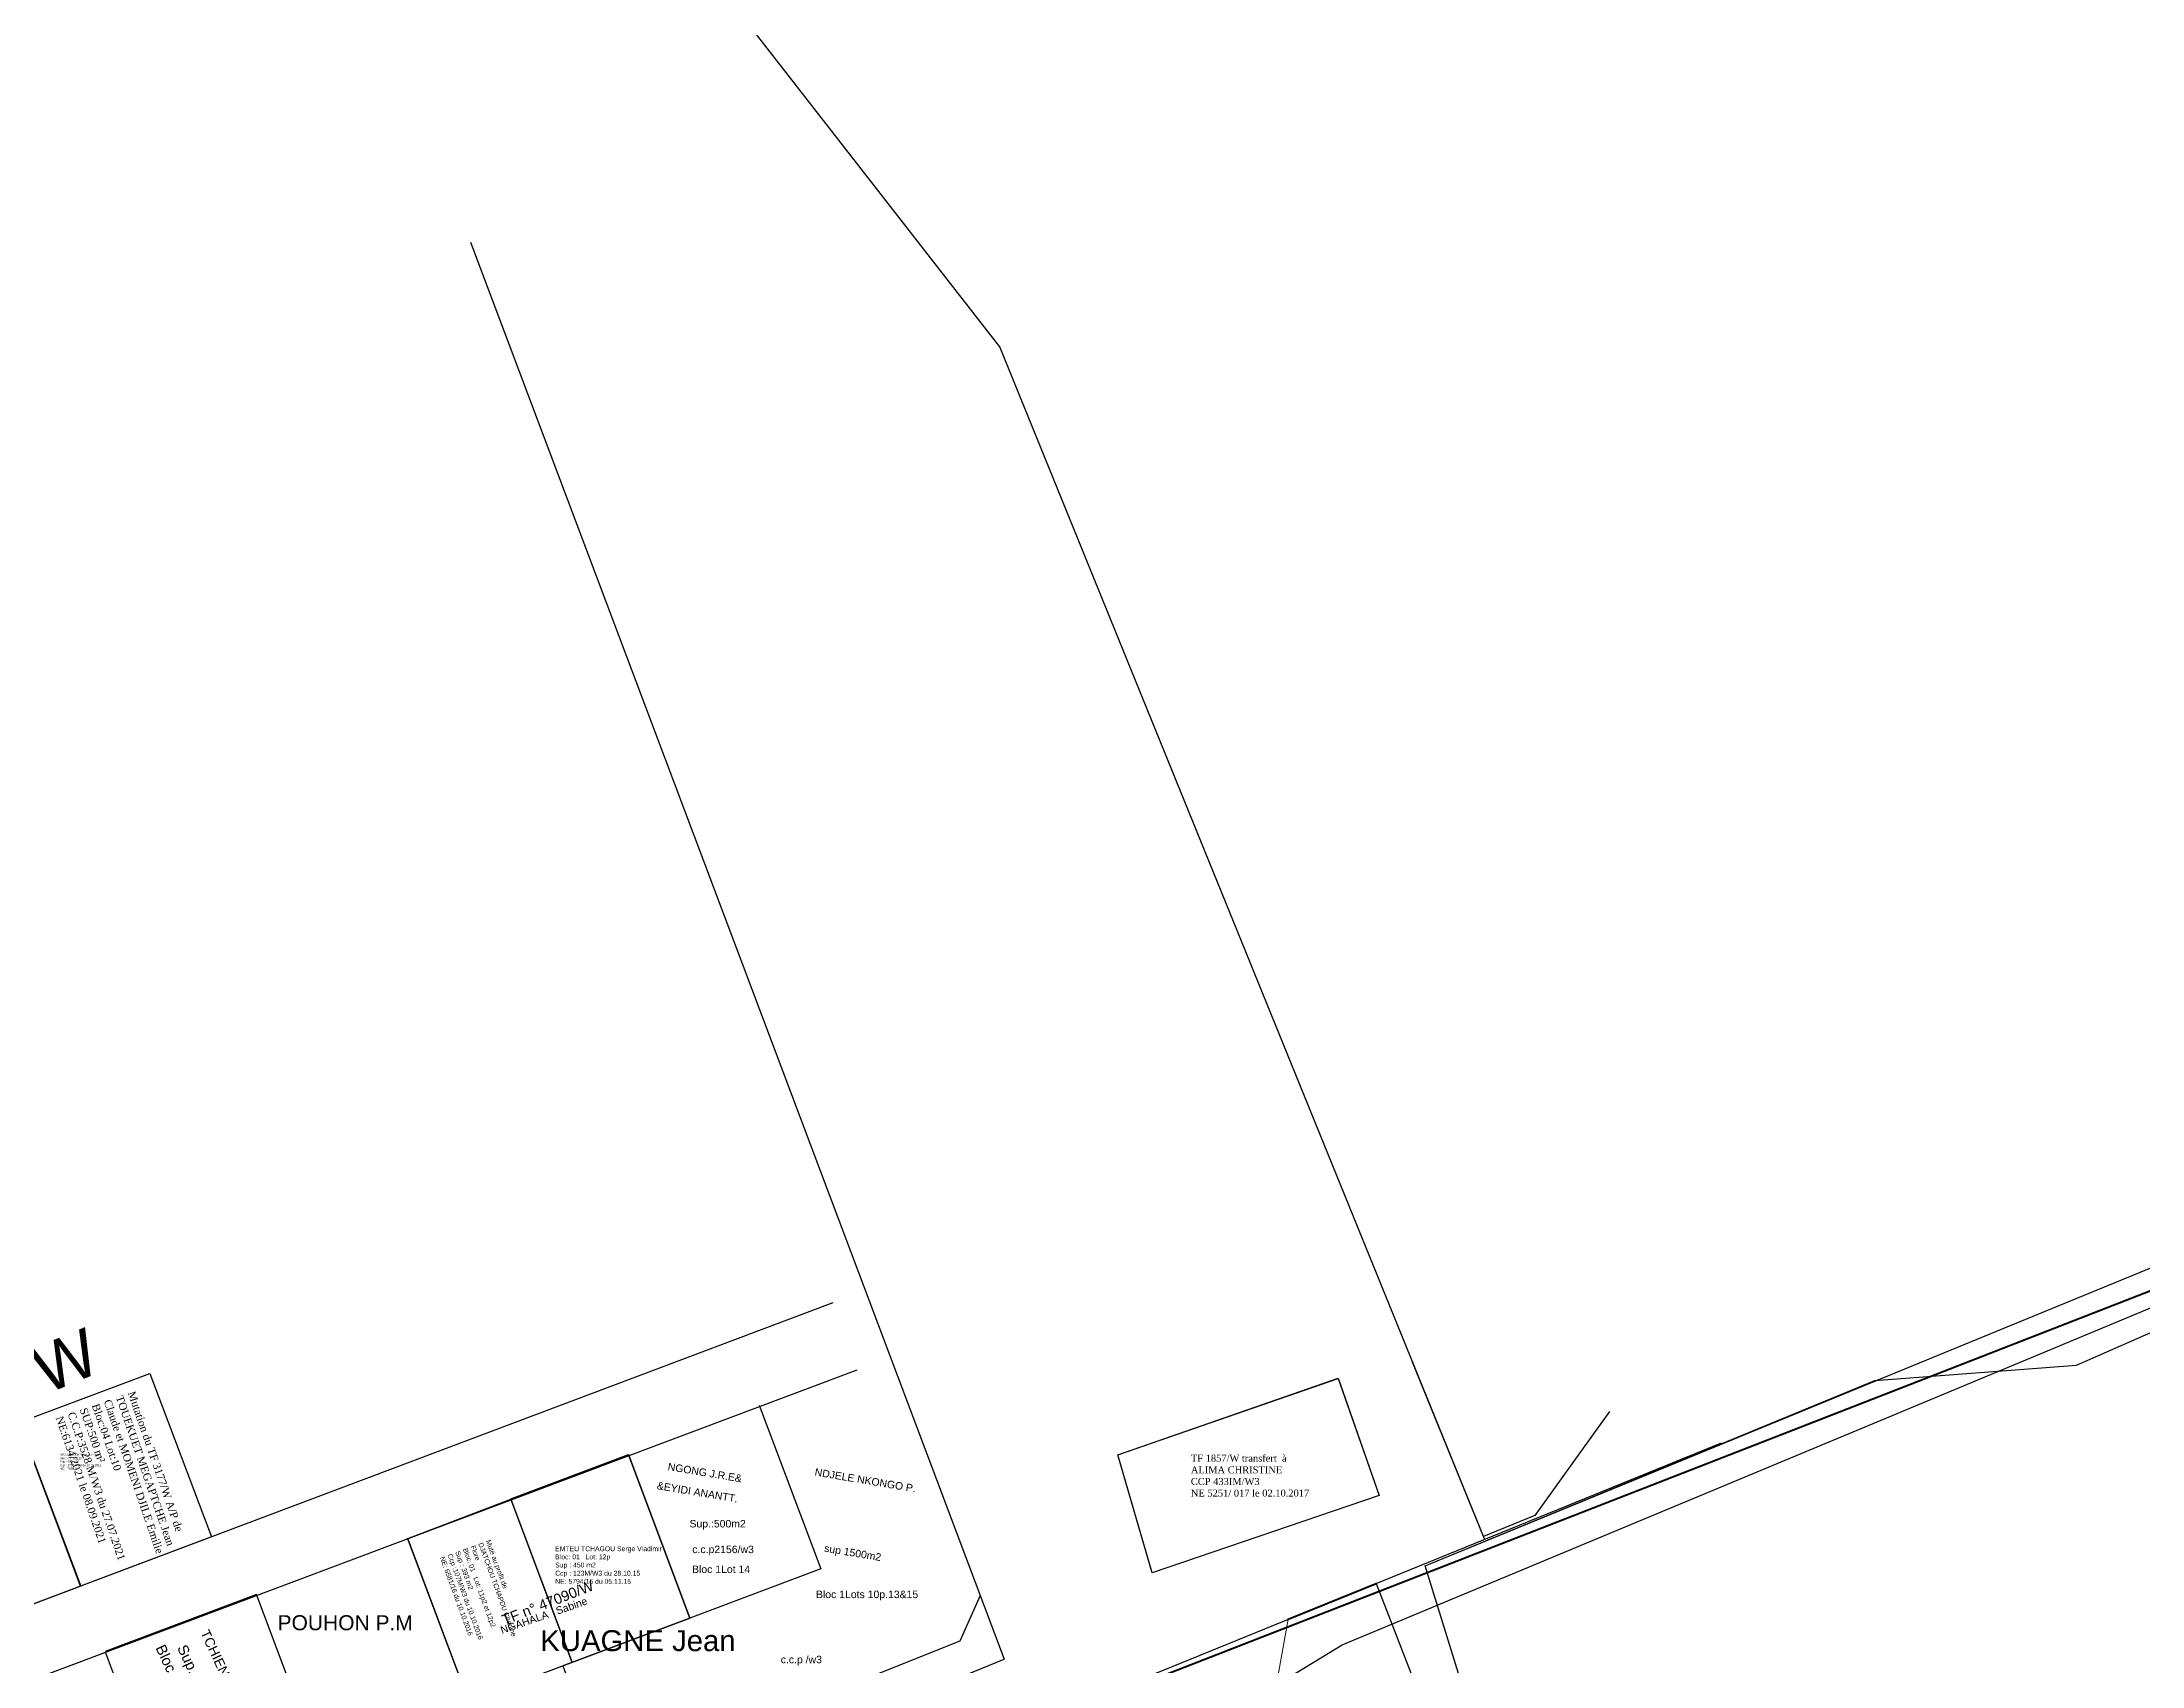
# Model space of a CAD drawing. Header units: millimetres. Extents: x 587399 to 927168, y 438565 to 1444955.
# Drawn here: x 923208.7 to 923509.2, y 1443552.1 to 1443784.5 of the extents above; entities that cross this region are included whole.
import ezdxf

# ---------------------------------------------------------------- set-up
doc = ezdxf.new("R2010")
doc.units = ezdxf.units.MM
doc.header["$LTSCALE"] = 2
for name, color, linetype in [('Dossiers Annulés TF TAKAM', 250, 'Continuous'), ('end maj 26 02 2021', 7, 'Continuous'), ('MAJ SEP 2021', 7, 'Continuous')]:
    doc.layers.add(name, color=color, linetype=linetype)
doc.styles.get("Standard").update_dxf_attribs({"font": 'arial.ttf'})
doc.styles.add('Times 1.0', font='times.ttf', dxfattribs={"width": 0.99, "height": 1})

msp = doc.modelspace()

# ---------------------------------------------------------------- linework, layer by layer
at = {"layer": 'Dossiers Annulés TF TAKAM', "color": 6, "lineweight": 30, "ltscale": 0.0014, "flags": 128}
msp.add_lwpolyline([(923611.103, 1443650.353), (923725.758, 1443360.88), (923507.795, 1443286.127), (923428.2, 1443496.77), (923406.63, 1443566.42)], close=True, dxfattribs=at)
at = {"layer": 'end maj 26 02 2021', "color": 3, "linetype": 'ByBlock'}
for p, q in [((923270.01, 1443755.79), (923346.392, 1443553.024)), ((923287.133, 1443518.131), (923449.074, 1443583.984)), ((923283.366, 1443527.394), (923346.392, 1443553.024))]:
    msp.add_line(p, q, dxfattribs=at)
at = {"layer": 'end maj 26 02 2021', "color": 5, "linetype": 'ByBlock'}
for p, q in [((923321.85, 1443604.02), (923144.04, 1443537.06)), ((923147.56, 1443527.7), (923325.37, 1443594.46)), ((923342.94, 1443562.18), (923340.07, 1443555.64)), ((923340.07, 1443555.64), (923163.54, 1443485.27))]:
    msp.add_line(p, q, dxfattribs=at)
at = {"layer": 'end maj 26 02 2021', "linetype": 'ByBlock'}
for p, q in [((923414.99, 1443570.6), (923404.85, 1443595.53)), ((923311.333, 1443589.374), (923320.143, 1443565.978)), ((923433.05, 1443588.49), (923422.33, 1443573.59)), ((923301.426, 1443558.93), (923292.616, 1443582.326)), ((923422.33, 1443573.59), (923414.99, 1443570.6)), ((923422.33, 1443573.59), (923414.99, 1443570.6)), ((923260.958, 1443570.405), (923276.164, 1443530.026)), ((923320.143, 1443565.978), (923301.426, 1443558.93)), ((923387.037, 1443558.755), (923399.61, 1443563.86)), ((923239.38, 1443562.28), (923217.75, 1443554.13)), ((923248.193, 1443538.885), (923239.383, 1443562.281)), ((923283.21, 1443552.07), (923301.426, 1443558.93)), ((923226.56, 1443530.84), (923217.77, 1443554.06)), ((923283.21, 1443552.07), (923289.347, 1443535.42))]:
    msp.add_line(p, q, dxfattribs=at)
at = {"layer": 'end maj 26 02 2021', "linetype": 'ByBlock', "lineweight": 40}
msp.add_line((923387.037, 1443558.755), (923399.61, 1443563.86), dxfattribs=at)
at = {"layer": 'end maj 26 02 2021', "color": 4, "linetype": 'ByBlock'}
for p, q in [((923387.037, 1443558.755), (923399.61, 1443563.86)), ((923399.61, 1443563.86), (923460.856, 1443406.63)), ((923399.61, 1443563.86), (923460.856, 1443406.63))]:
    msp.add_line(p, q, dxfattribs=at)
at = {"layer": 'end maj 26 02 2021', "linetype": 'ByBlock', "lineweight": 20}
for p, q in [((923387.037, 1443558.755), (923399.61, 1443563.86)), ((923381.789, 1443529.369), (923387.037, 1443558.755))]:
    msp.add_line(p, q, dxfattribs=at)
at = {"layer": 'end maj 26 02 2021', "color": 3, "linetype": 'ByBlock', "flags": 128}
msp.add_lwpolyline([(923415.13, 1443570.26), (923345.77, 1443740.82), (923182.77, 1443950.021), (923067.55, 1444052.59)], dxfattribs=at)
at = {"layer": 'end maj 26 02 2021', "color": 2, "linetype": 'ByBlock', "lineweight": 50, "ltscale": 0.0014, "flags": 128}
msp.add_lwpolyline([(923614.333, 1443642.287), (923626.35, 1443637.457), (923644.252, 1443611.185), (923935.141, 1442863.592), (923972.548, 1442778.381), (924016.972, 1442698.596), (924028.818, 1442680.362), (924035.937, 1442657.451), (924041.887, 1442629.718), (924034.273, 1442318.726), (923662.275, 1442331.869), (923559.098, 1442327.021), (923447.66, 1442296.73), (923146.118, 1442188.529), (923038.064, 1442136.459), (922975.999, 1442199.414), (922520.172, 1443111.88), (922562.844, 1443135.084), (922819.905, 1443291.35), (923038.98, 1443416.78), (923325.784, 1443533.848), (923601.592, 1443641.276)], close=True, dxfattribs=at)
at = {"layer": 'end maj 26 02 2021', "color": 2, "linetype": 'ByBlock', "lineweight": 30}
msp.add_lwpolyline([(923182.953, 1442498.138), (923373.219, 1443494.474), (923374.079, 1443512.513), (923374.024, 1443525.983), (923376.881, 1443537.277), (923383.165, 1443548.044), (923394.767, 1443555.097), (923601.592, 1443641.276), (923616.593, 1443642.466), (923626.35, 1443637.457), (923635.06, 1443626.737), (923644.252, 1443611.185), (923896.918, 1442962.277), (923935.141, 1442863.592), (923957.85, 1442809.847), (923972.548, 1442778.381), (923990.796, 1442745.626), (924016.972, 1442698.596), (924028.818, 1442680.362), (924035.937, 1442657.451), (924041.887, 1442629.718), (924040.934, 1442570.89), (924038.26, 1442499.365)], dxfattribs=at)
at = {"layer": 'end maj 26 02 2021', "color": 6, "linetype": 'ByBlock', "lineweight": -3, "ltscale": 0.0014, "flags": 128}
msp.add_lwpolyline([(923512.33, 1443488.06), (923494.19, 1443492.91), (923494.19, 1443508.44), (923478.97, 1443509.08), (923470.55, 1443460.23), (923454.61, 1443461.001), (923454.73, 1443428.66), (923428.2, 1443496.77), (923406.63, 1443566.42), (923471.02, 1443592.9), (923499.86, 1443595.1), (923591.03, 1443635.19)], dxfattribs=at)
at = {"layer": 'end maj 26 02 2021', "linetype": 'ByBlock', "ltscale": 0.0014, "flags": 128}
msp.add_lwpolyline([(923224.133, 1443593.938), (923232.943, 1443570.539), (923214.226, 1443563.491), (923205.416, 1443586.891), (923224.133, 1443593.938)], dxfattribs=at)
for points in [[(923394.188, 1443593.234), (923400.063, 1443576.475), (923367.587, 1443565.42), (923362.667, 1443582.267)], [(923205.42, 1443586.89), (923214.23, 1443563.49), (923195.51, 1443556.44), (923186.7, 1443579.84)]]:
    msp.add_lwpolyline(points, close=True, dxfattribs=at)
at = {"layer": 'end maj 26 02 2021', "color": 3, "linetype": 'ByBlock', "lineweight": -3, "ltscale": 0.0014, "flags": 128}
for points in [[(923394.19, 1443593.23), (923400.063, 1443576.475), (923367.587, 1443565.42), (923362.667, 1443582.267)], [(923292.616, 1443582.326), (923301.426, 1443558.93), (923283.21, 1443552.07), (923289.347, 1443535.42), (923276.118, 1443530.147), (923261.04, 1443570.307)], [(923275.793, 1443575.922), (923284.581, 1443552.586), (923269.785, 1443547.015), (923261.04, 1443570.307)]]:
    msp.add_lwpolyline(points, close=True, dxfattribs=at)
at = {"layer": 'end maj 26 02 2021', "linetype": 'ByBlock', "lineweight": -3, "ltscale": 0.0014, "flags": 128}
msp.add_lwpolyline([(923292.616, 1443582.326), (923301.426, 1443558.93), (923284.58, 1443552.586), (923275.77, 1443575.983)], close=True, dxfattribs=at)
at = {"layer": 'end maj 26 02 2021', "color": 3, "linetype": 'ByBlock'}
for p in [(923399.61, 1443563.86), (923387.037, 1443558.755)]:
    msp.add_point(p, dxfattribs=at)
at = {"layer": 'MAJ SEP 2021', "flags": 128}
for points in [[(923224.133, 1443593.938), (923232.943, 1443570.539), (923214.226, 1443563.491), (923205.416, 1443586.891)], [(923205.415, 1443586.891), (923214.225, 1443563.491), (923195.505, 1443556.441), (923186.695, 1443579.841)]]:
    msp.add_lwpolyline(points, close=True, dxfattribs=at)

# ---------------------------------------------------------------- texts
at = {"layer": 'end maj 26 02 2021', "color": 1, "linetype": 'ByBlock'}
for s, height, rotation, p in [('T.F.35326/W', 6.7861, 22.39885, (923166.81, 1443573.43)), ('TF n° 47090/W', 1.47445, 21.52666, (923274.886, 1443557.901))]:
    msp.add_text(s, height=height, rotation=rotation, dxfattribs=at).set_placement(p)
at = {"layer": 'end maj 26 02 2021', "color": 7, "linetype": 'ByBlock'}
for s, height, rotation, p in [('&EYIDI ANANTT.', 1.07074, 350.53279, (923296.634, 1443577.384)), ('NGONG J.R.E&', 1.07074, 350.53279, (923298.191, 1443580.107)), ('NDJELE NKONGO P.', 1.07074, 350.53279, (923319.216, 1443579.329)), ('sup 1500m2', 1.0707, 350.53279, (923320.578, 1443568.436)), ('NGAHALA   Sabine', 1.07074, 19.19118, (923274.529, 1443556.646))]:
    msp.add_text(s, height=height, rotation=rotation, dxfattribs=at).set_placement(p)
for s, height, p in [('Sup.:500m2', 1.0707, (923301.356, 1443571.897)), ('c.c.p2156/w3', 1.07074, (923301.758, 1443568.219)), ('Bloc 1Lot 14', 1.07074, (923301.723, 1443565.378)), ('Bloc 1Lots 10p.13&15', 1.07074, (923319.46, 1443561.782)), ('POUHON P.M', 2.1508, (923242.404, 1443557.187)), ('KUAGNE Jean', 3, (923280.01, 1443554.195)), ('c.c.p /w3', 1.0707, (923314.412, 1443552.462))]:
    msp.add_text(s, height=height, dxfattribs=at).set_placement(p)
at = {"layer": 'end maj 26 02 2021', "linetype": 'ByBlock'}
for s, height, p in [('TCHIENTCHEU Jean', 1.37607, (923231.324, 1443556.862)), ('Bloc 1 Lots 8&9p', 1.5, (923224.906, 1443554.677)), ('Sup.:578m2', 1.5, (923228.005, 1443554.678))]:
    msp.add_text(s, height=height, rotation=294.95662, dxfattribs=at).set_placement(p)
at = {"layer": 'end maj 26 02 2021', "linetype": 'ByBlock', "ltscale": 0.0014, "width": 14.4993, "attachment_point": 1}
for s, insert, char_height in [('{\\fArial|b0|i0|c0|p34;NGO NDJOCK Rose Monique\\PBloc: 04   Lot: 10\\PSup : 500 m2\\PCcp : 1798 MW3 du 20.09.2012\\PNE:   7830 /12}', (923211.266, 1443582.454), 0.3), ('{\\fArial|b0|i0|c0|p34;EMTEU TCHAGOU Serge Vladimir\\PBloc: 01   Lot: 12p\\PSup : 450 m2\\PCcp : 123M/W3 du 28.10.15\\PNE: 5794/15 du 05.11.15}', (923282.137, 1443569.198), 0.7)]:
    msp.add_mtext(s, dxfattribs=dict(at, insert=insert, char_height=char_height))
at = {"layer": 'end maj 26 02 2021', "color": 150, "linetype": 'ByBlock', "lineweight": -3, "ltscale": 0.0014, "insert": (923373.11, 1443582.308), "char_height": 1, "width": 33.26304, "attachment_point": 1, "style": 'Times 1.0'}
msp.add_mtext('{\\fTimes New Roman|b0|i0|c186|p18;\\C1;TF 1857/W transfert  à\\C256; \\PALIMA CHRISTINE \\PCCP 433IM/W3\\PNE 5251/ 017 le 02.10.2017}', dxfattribs=at)
at = {"layer": 'end maj 26 02 2021', "linetype": 'ByBlock', "ltscale": 0.0014, "insert": (923272.868, 1443570.206), "char_height": 0.7, "width": 14.4993, "attachment_point": 1, "rotation": 289.97226}
msp.add_mtext('{\\fArial|b0|i0|c0|p34;\\C1;Muté au profit de \\P\\C150;DJATCHOU TCHAPDU Charline Flore \\PBloc: 01   Lot: 11p2 et 12p2\\PSup : 393 m2\\PCcp :107M/W3 du 10.10.2016\\PNE: 6581/16 du 10.10.2016}', dxfattribs=at)
at = {"layer": 'MAJ SEP 2021', "insert": (923221.997, 1443591.511), "char_height": 1.092813, "width": 23.8322, "attachment_point": 1, "rotation": 289.02816}
msp.add_mtext('{\\fTimes New Roman|b0|i0|c0|p18;Mutation du TF 3177/W A/P de TOUEKUET MEGAPTCHE Jean Claude et MOMENI DJILE Emilie \\PBloc:04 Lot:10\\PSUP:500 m²\\PC.C.P:3528 M/W3 du 27.07.2021\\PNE:6134/2021 le 08.09.2021}', dxfattribs=at)

doc.saveas('drawing.dxf')
